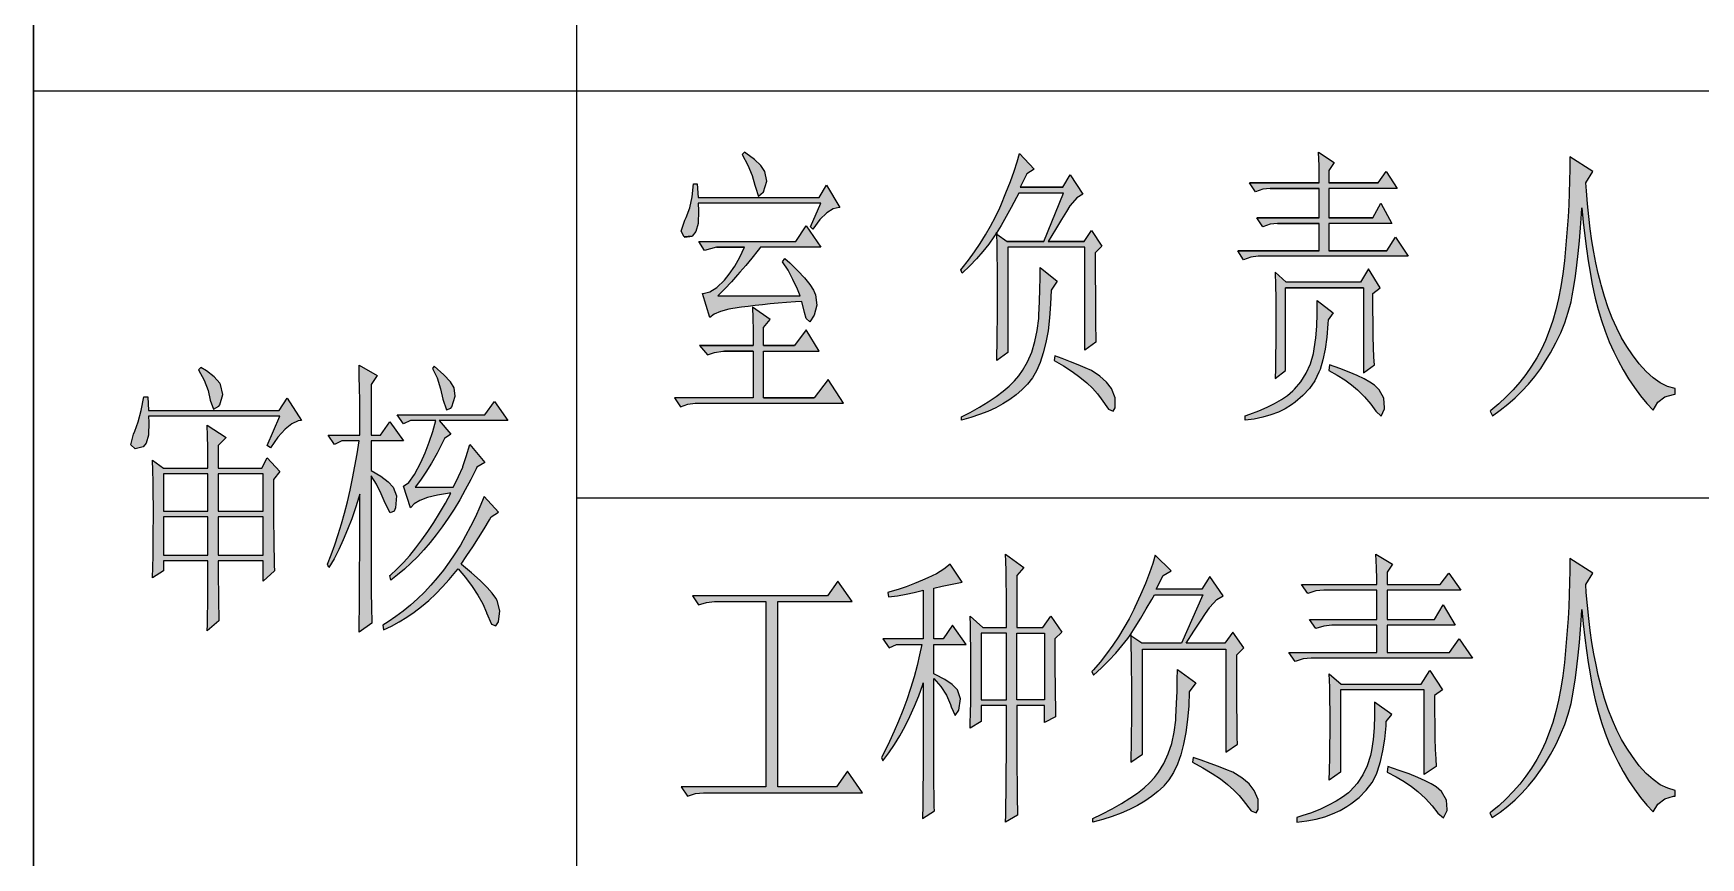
# Model space of a CAD drawing. Header units: inches. Extents: x 8 to 892, y 8 to 602.
# Drawn here: x 665.93 to 690.49, y 30.38 to 42.53 of the extents above; entities that cross this region are included whole.
import ezdxf

# ---------------------------------------------------------------- set-up
doc = ezdxf.new("R2010")
doc.units = ezdxf.units.IN
doc.layers.add('1', color=7, linetype='Continuous')

msp = doc.modelspace()

# ---------------------------------------------------------------- hatches: boundary and pattern name
at = {"layer": '1'}
h = msp.add_hatch(color=7, dxfattribs=at)
h.paths.add_polyline_path([(676.611, 39.332), (676.644, 39.374), (677.532, 39.374), (677.316, 39.692), (677.163, 39.459), (675.736, 39.459), (675.821, 39.325), (675.995, 39.374), (676.406, 39.374), (676.339, 39.23), (676.264, 39.097), (676.182, 38.976), (676.114, 38.892), (676.001, 38.784), (675.896, 38.717), (675.791, 38.689), (675.898, 38.342), (675.96, 38.387), (676.052, 38.426), (676.176, 38.46), (676.331, 38.487), (676.363, 38.492), (676.461, 38.504), (676.565, 38.517), (676.673, 38.528), (676.785, 38.539), (676.904, 38.55), (677.028, 38.56), (677.157, 38.569), (677.251, 38.576), (677.293, 38.414), (677.316, 38.325), (677.37, 38.277), (677.435, 38.376), (677.474, 38.519), (677.452, 38.673), (677.424, 38.742), (677.37, 38.827), (677.293, 38.922), (677.195, 39.027), (677.076, 39.143), (677.001, 39.208), (676.968, 39.158), (677.049, 39.035), (677.122, 38.9), (677.19, 38.755), (677.228, 38.658), (676.017, 38.658), (676.12, 38.763), (676.215, 38.866), (676.304, 38.966), (676.341, 39.008), (676.426, 39.104), (676.517, 39.212)])
h.paths.add_polyline_path([(676.687, 38.191), (676.785, 38.309), (676.525, 38.492), (676.531, 38.328), (676.534, 38.152), (676.536, 37.963), (676.536, 37.925), (675.745, 37.925), (675.864, 37.791), (675.964, 37.826), (676.088, 37.842), (676.114, 37.842), (676.536, 37.842), (676.536, 37.158), (675.378, 37.158), (675.464, 37.024), (675.572, 37.064), (675.682, 37.075), (677.867, 37.075), (677.64, 37.425), (677.435, 37.158), (676.687, 37.158), (676.687, 37.842), (677.509, 37.842), (677.316, 38.158), (677.143, 37.925), (676.687, 37.925)])
h.paths.add_polyline_path([(676.65, 40.578), (676.555, 40.668), (676.426, 40.762), (676.406, 40.775), (676.374, 40.742), (676.457, 40.583), (676.519, 40.432), (676.561, 40.291), (676.568, 40.259), (676.612, 40.125), (676.687, 40.192), (676.736, 40.351), (676.709, 40.492)])
h.paths.add_polyline_path([(675.729, 39.913), (675.725, 40.025), (677.532, 40.025), (677.379, 39.675), (677.412, 39.641), (677.519, 39.782), (677.62, 39.883), (677.716, 39.941), (677.812, 39.96), (677.617, 40.292), (677.509, 40.108), (675.725, 40.108), (675.713, 40.308), (675.659, 40.308), (675.639, 40.119), (675.601, 39.954), (675.548, 39.813), (675.529, 39.775), (675.475, 39.613), (675.517, 39.53), (675.636, 39.54), (675.691, 39.608), (675.723, 39.725)])
h.paths.add_polyline_path([(680.337, 39.963), (680.414, 40.106), (680.449, 40.174), (681.109, 40.174), (680.817, 39.458), (680.276, 39.458), (680.125, 39.567), (680.128, 39.421), (680.131, 39.248), (680.134, 39.07), (680.135, 38.889), (680.135, 38.704), (680.135, 38.674), (680.135, 38.492), (680.134, 38.311), (680.132, 38.133), (680.129, 37.957), (680.126, 37.784), (680.124, 37.708), (680.287, 37.824), (680.287, 39.375), (681.423, 39.375), (681.423, 37.858), (681.585, 37.974), (681.583, 38.069), (681.58, 38.189), (681.578, 38.335), (681.577, 38.507), (681.576, 38.706), (681.575, 38.93), (681.575, 39.181), (681.575, 39.291), (681.672, 39.391), (681.52, 39.624), (681.412, 39.458), (680.882, 39.458), (680.989, 39.636), (681.077, 39.784), (681.149, 39.9), (681.202, 39.984), (681.206, 39.991), (681.301, 40.104), (681.39, 40.158), (681.206, 40.441), (681.099, 40.258), (680.47, 40.258), (680.568, 40.458), (680.676, 40.524), (680.46, 40.758), (680.425, 40.635), (680.38, 40.496), (680.325, 40.343), (680.259, 40.175), (680.182, 39.992), (680.167, 39.958), (680.103, 39.821), (680.033, 39.687), (679.958, 39.556), (679.879, 39.429), (679.795, 39.305), (679.707, 39.184), (679.614, 39.066), (679.594, 39.041), (679.616, 38.991), (679.725, 39.099), (679.825, 39.206), (679.919, 39.314), (680.005, 39.422), (680.083, 39.529), (680.116, 39.579), (680.187, 39.697), (680.262, 39.827)])
h.paths.add_polyline_path([(680.902, 38.334), (680.917, 38.538), (680.925, 38.741), (681.012, 38.875), (680.763, 39.074), (680.762, 38.924), (680.758, 38.757), (680.752, 38.573), (680.743, 38.372), (680.742, 38.324), (680.721, 38.148), (680.687, 37.984), (680.639, 37.83), (680.577, 37.686), (680.503, 37.558), (680.45, 37.482), (680.385, 37.406), (680.307, 37.329), (680.217, 37.252), (680.114, 37.175), (679.999, 37.097), (679.87, 37.019), (679.731, 36.94), (679.605, 36.874), (679.605, 36.825), (679.741, 36.864), (679.871, 36.908), (679.993, 36.956), (680.108, 37.009), (680.215, 37.068), (680.315, 37.131), (680.408, 37.199), (680.493, 37.272), (680.579, 37.358), (680.648, 37.449), (680.709, 37.555), (680.763, 37.678), (680.809, 37.817), (680.848, 37.973), (680.879, 38.145)])
h.paths.add_polyline_path([(681.742, 37.388), (681.644, 37.477), (681.52, 37.558), (681.426, 37.6), (681.323, 37.643), (681.211, 37.688), (681.089, 37.734), (680.979, 37.775), (680.969, 37.708), (681.109, 37.625), (681.236, 37.543), (681.35, 37.461), (681.449, 37.379), (681.536, 37.297), (681.608, 37.214), (681.661, 37.141), (681.77, 36.991), (681.841, 36.959), (681.866, 37.008), (681.866, 37.158), (681.813, 37.291)])
h.paths.add_polyline_path([(685.016, 40.241), (686.022, 40.241), (685.859, 40.491), (685.74, 40.325), (685.016, 40.325), (685.016, 40.508), (685.092, 40.624), (684.864, 40.774), (684.871, 40.577), (684.874, 40.405), (684.875, 40.325), (683.847, 40.325), (683.933, 40.191), (684.041, 40.229), (684.15, 40.241), (684.875, 40.241), (684.875, 39.808), (683.955, 39.808), (684.042, 39.674), (684.15, 39.713), (684.258, 39.725), (684.875, 39.725), (684.875, 39.324), (683.673, 39.324), (683.76, 39.191), (683.868, 39.23), (683.976, 39.241), (686.185, 39.241), (686, 39.524), (685.87, 39.324), (685.016, 39.324), (685.016, 39.725), (685.946, 39.725), (685.783, 40.024), (685.665, 39.808), (685.016, 39.808)])
h.paths.add_polyline_path([(684.377, 38.775), (685.524, 38.775), (685.524, 37.525), (685.686, 37.641), (685.68, 37.755), (685.674, 37.896), (685.67, 38.061), (685.667, 38.253), (685.665, 38.47), (685.665, 38.691), (685.773, 38.775), (685.6, 39.058), (685.481, 38.858), (684.388, 38.858), (684.226, 39.008), (684.23, 38.812), (684.234, 38.627), (684.235, 38.455), (684.236, 38.294), (684.236, 38.275), (684.236, 38.125), (684.234, 37.96), (684.232, 37.78), (684.228, 37.585), (684.226, 37.442), (684.377, 37.558)])
h.paths.add_polyline_path([(684.927, 37.715), (684.96, 37.874), (684.985, 38.049), (685.001, 38.244), (685.005, 38.307), (685.08, 38.408), (684.842, 38.591), (684.843, 38.396), (684.837, 38.212), (684.823, 38.04), (684.801, 37.879), (684.788, 37.808), (684.744, 37.656), (684.682, 37.518), (684.604, 37.393), (684.508, 37.281), (684.485, 37.258), (684.407, 37.192), (684.317, 37.131), (684.217, 37.072), (684.105, 37.016), (683.983, 36.964), (683.85, 36.914), (683.782, 36.891), (683.782, 36.825), (683.917, 36.843), (684.044, 36.87), (684.163, 36.903), (684.272, 36.945), (684.372, 36.994), (684.464, 37.051), (684.518, 37.092), (684.634, 37.188), (684.731, 37.294), (684.81, 37.408), (684.87, 37.532), (684.886, 37.575)])
h.paths.add_polyline_path([(685.759, 37.273), (685.686, 37.341), (685.62, 37.387), (685.536, 37.434), (685.434, 37.483), (685.315, 37.534), (685.178, 37.587), (685.026, 37.641), (685.016, 37.558), (685.139, 37.49), (685.251, 37.42), (685.35, 37.349), (685.437, 37.275), (685.438, 37.275), (685.541, 37.171), (685.632, 37.064), (685.708, 36.958), (685.787, 36.887), (685.836, 36.995), (685.838, 37.008), (685.827, 37.15)])
h.paths.add_polyline_path([(688.825, 40.013), (688.809, 40.208), (688.801, 40.324), (688.906, 40.491), (688.567, 40.707), (688.567, 40.531), (688.563, 40.354), (688.557, 40.177), (688.55, 40), (688.54, 39.823), (688.528, 39.646), (688.514, 39.469), (688.498, 39.292), (688.486, 39.174), (688.463, 38.981), (688.434, 38.797), (688.399, 38.621), (688.36, 38.453), (688.314, 38.294), (688.263, 38.143), (688.206, 38.001), (688.148, 37.875), (688.079, 37.745), (688.002, 37.621), (687.919, 37.501), (687.83, 37.386), (687.733, 37.274), (687.63, 37.168), (687.521, 37.067), (687.404, 36.969), (687.39, 36.958), (687.425, 36.891), (687.541, 36.973), (687.653, 37.06), (687.758, 37.154), (687.86, 37.253), (687.957, 37.359), (688.05, 37.471), (688.137, 37.589), (688.195, 37.674), (688.283, 37.818), (688.361, 37.965), (688.431, 38.112), (688.491, 38.263), (688.541, 38.416), (688.583, 38.571), (688.602, 38.657), (688.626, 38.798), (688.649, 38.95), (688.67, 39.112), (688.689, 39.284), (688.707, 39.468), (688.723, 39.663), (688.737, 39.869), (688.743, 39.958), (688.764, 39.743), (688.787, 39.541), (688.811, 39.35), (688.836, 39.173), (688.863, 39.008), (688.891, 38.855), (688.92, 38.715), (688.94, 38.625), (688.983, 38.457), (689.032, 38.294), (689.086, 38.136), (689.147, 37.983), (689.215, 37.834), (689.278, 37.708), (689.352, 37.569), (689.432, 37.436), (689.516, 37.309), (689.607, 37.187), (689.702, 37.072), (689.791, 36.975), (689.863, 37.091), (689.964, 37.168), (690.091, 37.205), (690.117, 37.208), (690.117, 37.291), (690.006, 37.324), (689.897, 37.376), (689.791, 37.449), (689.688, 37.542), (689.587, 37.656), (689.489, 37.789), (689.488, 37.791), (689.406, 37.913), (689.329, 38.042), (689.258, 38.181), (689.191, 38.328), (689.131, 38.483), (689.077, 38.648), (689.027, 38.82), (689.022, 38.841), (688.985, 38.988), (688.951, 39.143), (688.92, 39.303), (688.892, 39.47), (688.867, 39.644), (688.845, 39.826)])
h = msp.add_hatch(color=7, dxfattribs=at)
h.paths.add_polyline_path([(671.652, 34.081), (671.756, 34.171), (671.859, 34.268), (671.961, 34.371), (672.059, 34.48), (672.156, 34.598), (672.188, 34.637), (672.299, 34.506), (672.398, 34.376), (672.481, 34.247), (672.551, 34.119), (672.605, 33.994), (672.607, 33.987), (672.681, 33.818), (672.747, 33.796), (672.783, 33.854), (672.804, 34.016), (672.763, 34.171), (672.747, 34.203), (672.692, 34.277), (672.615, 34.363), (672.514, 34.463), (672.388, 34.575), (672.238, 34.701), (672.233, 34.704), (672.32, 34.83), (672.406, 34.959), (672.489, 35.091), (672.572, 35.225), (672.652, 35.36), (672.676, 35.403), (672.783, 35.471), (672.572, 35.703), (672.509, 35.55), (672.443, 35.402), (672.372, 35.258), (672.299, 35.12), (672.222, 34.986), (672.143, 34.859), (672.059, 34.735), (671.972, 34.617), (671.882, 34.504), (671.789, 34.397), (671.692, 34.293), (671.592, 34.195), (671.487, 34.102), (671.381, 34.013), (671.271, 33.931), (671.157, 33.854), (671.08, 33.804), (671.091, 33.738), (671.209, 33.792), (671.321, 33.854), (671.434, 33.923), (671.544, 33.999)])
h.paths.add_polyline_path([(671.684, 34.914), (671.59, 34.812), (671.495, 34.717), (671.397, 34.629), (671.297, 34.546), (671.196, 34.471), (671.184, 34.537), (671.191, 34.543), (671.288, 34.633), (671.383, 34.73), (671.476, 34.833), (671.566, 34.944), (671.656, 35.062), (671.745, 35.186), (671.832, 35.318), (671.917, 35.457), (672.001, 35.602), (672.082, 35.753), (672.064, 35.751), (671.885, 35.721), (671.739, 35.685), (671.624, 35.642), (671.541, 35.594), (671.487, 35.537), (671.383, 35.855), (671.463, 35.908), (671.549, 36.024), (671.639, 36.204), (671.702, 36.346), (671.763, 36.502), (671.816, 36.66), (671.861, 36.821), (671.487, 36.821), (671.383, 36.771), (671.289, 36.903), (672.584, 36.903), (672.723, 37.103), (672.921, 36.821), (671.908, 36.821), (672.082, 36.62), (671.99, 36.554), (671.961, 36.497), (671.879, 36.339), (671.797, 36.194), (671.716, 36.062), (671.637, 35.943), (671.558, 35.837), (672.117, 35.837), (672.12, 35.842), (672.195, 35.998), (672.257, 36.136), (672.261, 36.145), (672.309, 36.291), (672.362, 36.47), (672.584, 36.204), (672.467, 36.136), (672.454, 36.109), (672.375, 35.951), (672.294, 35.8), (672.212, 35.655), (672.13, 35.515), (672.043, 35.382), (671.956, 35.255), (671.868, 35.136), (671.777, 35.022)])
h.paths.add_polyline_path([(668.655, 36.454), (668.655, 36.12), (669.296, 36.12), (669.378, 36.27), (669.564, 36.07), (669.472, 35.954), (669.472, 35.308), (669.474, 35.112), (669.475, 34.943), (669.477, 34.801), (669.48, 34.688), (669.483, 34.604), (669.319, 34.455), (669.319, 34.754), (668.655, 34.754), (668.655, 34.5), (668.657, 34.281), (668.66, 34.102), (668.663, 33.965), (668.666, 33.871), (668.492, 33.72), (668.496, 33.813), (668.499, 33.95), (668.5, 34.113), (668.502, 34.301), (668.504, 34.514), (668.504, 34.754), (667.851, 34.754), (667.851, 34.604), (667.687, 34.504), (667.692, 34.658), (667.695, 34.827), (667.698, 35.004), (667.698, 35.191), (667.7, 35.387), (667.7, 35.547), (667.698, 35.739), (667.695, 35.919), (667.692, 36.085), (667.687, 36.236), (667.851, 36.12), (668.504, 36.12), (668.504, 36.235), (668.502, 36.423), (668.497, 36.596), (668.492, 36.753), (668.771, 36.57)])
h.paths.add_polyline_path([(667.618, 37.171), (667.629, 36.971), (669.552, 36.971), (669.67, 37.153), (669.88, 36.821), (669.833, 36.815), (669.739, 36.774), (669.639, 36.695), (669.535, 36.578), (669.425, 36.42), (669.378, 36.454), (669.564, 36.887), (667.629, 36.887), (667.635, 36.797), (667.629, 36.607), (667.595, 36.488), (667.548, 36.433), (667.431, 36.404), (667.368, 36.464), (667.408, 36.62), (667.427, 36.663), (667.477, 36.8), (667.521, 36.969), (667.56, 37.171)])
h.paths.add_polyline_path([(669.319, 35.403), (668.655, 35.403), (668.655, 34.838), (669.319, 34.838)], flags=16)
h.paths.add_polyline_path([(669.319, 36.037), (668.655, 36.037), (668.655, 35.487), (669.319, 35.487)], flags=16)
h.paths.add_polyline_path([(667.851, 35.487), (668.504, 35.487), (668.504, 36.037), (667.851, 36.037)], flags=16)
h.paths.add_polyline_path([(667.851, 34.838), (668.504, 34.838), (668.504, 35.403), (667.851, 35.403)], flags=16)
h.paths.add_polyline_path([(668.679, 37.053), (668.724, 37.206), (668.691, 37.35), (668.679, 37.371), (668.594, 37.467), (668.484, 37.553), (668.399, 37.604), (668.364, 37.57), (668.447, 37.414), (668.505, 37.263), (668.539, 37.121), (668.587, 36.99), (668.666, 37.035)])
h.paths.add_polyline_path([(672.083, 37.002), (672.095, 37.021), (672.145, 37.18), (672.129, 37.304), (672.075, 37.391), (671.979, 37.496), (671.837, 37.62), (671.814, 37.586), (671.88, 37.448), (671.932, 37.29), (671.966, 37.137), (672.017, 36.979)])
h.paths.add_polyline_path([(670.732, 33.779), (670.735, 34.126), (670.738, 34.477), (670.738, 34.654), (670.74, 34.832), (670.74, 35.01), (670.741, 35.191), (670.741, 35.737), (670.733, 35.708), (670.679, 35.537), (670.622, 35.371), (670.561, 35.213), (670.498, 35.064), (670.43, 34.92), (670.361, 34.783), (670.287, 34.654), (670.265, 34.704), (670.319, 34.843), (670.372, 34.989), (670.422, 35.141), (670.471, 35.297), (670.516, 35.458), (670.558, 35.623), (670.598, 35.793), (670.635, 35.967), (670.669, 36.148), (670.701, 36.331), (670.73, 36.52), (670.474, 36.52), (670.369, 36.47), (670.276, 36.604), (670.741, 36.604), (670.741, 36.94), (670.74, 37.121), (670.737, 37.296), (670.733, 37.469), (670.73, 37.636), (670.998, 37.487), (670.906, 37.354), (670.906, 36.604), (671.044, 36.604), (671.184, 36.803), (671.383, 36.52), (670.906, 36.52), (670.906, 36.087), (670.907, 36.087), (671.051, 36), (671.159, 35.916), (671.231, 35.837), (671.28, 35.71), (671.267, 35.537), (671.247, 35.487), (671.188, 35.461), (671.115, 35.603), (671.057, 35.743), (670.985, 35.885), (670.906, 36.004), (670.906, 34.451), (670.909, 34.284), (670.912, 34.079), (670.917, 33.837), (670.73, 33.704), (670.732, 33.779)])
h = msp.add_hatch(color=7, dxfattribs=at)
h.paths.add_polyline_path([(680.827, 32.703), (680.418, 32.703), (680.418, 33.688), (680.827, 33.688)], flags=16)
h.paths.add_polyline_path([(681.083, 33.704), (680.979, 33.604), (680.979, 33.311), (680.98, 33.122), (680.982, 32.942), (680.983, 32.771), (680.987, 32.608), (680.99, 32.454), (680.827, 32.37), (680.827, 32.621), (680.418, 32.621), (680.418, 32.333), (680.42, 32.091), (680.42, 31.872), (680.421, 31.674), (680.423, 31.497), (680.424, 31.342), (680.426, 31.208), (680.428, 31.095), (680.431, 31.004), (680.255, 30.904), (680.257, 31.007), (680.258, 31.168), (680.26, 31.332), (680.262, 31.503), (680.263, 31.677), (680.265, 31.858), (680.267, 32.041), (680.267, 32.621), (679.894, 32.621), (679.894, 32.388), (679.73, 32.288), (679.733, 32.362), (679.738, 32.507), (679.74, 32.679), (679.741, 32.877), (679.743, 33.104), (679.741, 33.259), (679.741, 33.465), (679.738, 33.647), (679.735, 33.804), (679.73, 33.937), (679.917, 33.77), (680.267, 33.77), (680.267, 34.042), (680.265, 34.26), (680.263, 34.45), (680.262, 34.612), (680.258, 34.746), (680.255, 34.854), (680.523, 34.654), (680.418, 34.537), (680.418, 33.77), (680.803, 33.77), (680.919, 33.937)])
h.paths.add_polyline_path([(678.535, 31.922), (678.618, 32.046), (678.697, 32.177), (678.773, 32.315), (678.844, 32.458), (678.912, 32.61), (678.974, 32.766), (679.034, 32.93), (679.042, 32.955), (679.042, 32.128), (679.04, 31.941), (679.039, 31.762), (679.039, 31.592), (679.037, 31.429), (679.036, 31.274), (679.034, 31.126), (679.032, 30.988), (679.031, 30.954), (679.206, 31.071), (679.203, 31.128), (679.202, 31.21), (679.2, 31.316), (679.198, 31.445), (679.198, 31.6), (679.197, 31.777), (679.195, 31.98), (679.195, 33.021), (679.3, 32.901), (679.382, 32.773), (679.442, 32.634), (679.451, 32.603), (679.509, 32.475), (679.567, 32.552), (679.567, 32.553), (679.59, 32.718), (679.545, 32.853), (679.467, 32.929), (679.359, 33.003), (679.218, 33.077), (679.195, 33.087), (679.195, 33.52), (679.672, 33.52), (679.474, 33.804), (679.334, 33.604), (679.195, 33.604), (679.195, 34.353), (679.318, 34.382), (679.44, 34.406), (679.564, 34.429), (679.614, 34.437), (679.438, 34.704), (679.345, 34.632), (679.235, 34.564), (679.108, 34.503), (679.031, 34.471), (678.91, 34.419), (678.791, 34.372), (678.67, 34.33), (678.549, 34.295), (678.519, 34.287), (678.53, 34.221), (678.662, 34.239), (678.788, 34.26), (678.908, 34.285), (679.024, 34.314), (679.042, 34.321), (679.042, 33.604), (678.448, 33.604), (678.541, 33.47), (678.646, 33.52), (679.02, 33.52), (678.987, 33.369), (678.95, 33.209), (678.905, 33.045), (678.852, 32.872), (678.797, 32.703), (678.739, 32.547), (678.676, 32.392), (678.612, 32.241), (678.544, 32.093), (678.473, 31.948), (678.425, 31.854), (678.448, 31.804)])
h.paths.add_polyline_path([(675.569, 31.287), (675.685, 31.326), (675.802, 31.337), (678.145, 31.337), (677.924, 31.655), (677.761, 31.421), (676.898, 31.421), (676.898, 34.153), (677.993, 34.153), (677.784, 34.455), (677.632, 34.237), (675.64, 34.237), (675.731, 34.103), (675.849, 34.142), (675.965, 34.153), (676.724, 34.153), (676.724, 31.421), (675.475, 31.421)])
h.paths.add_polyline_path([(679.894, 32.703), (680.267, 32.703), (680.267, 33.688), (679.894, 33.688)], flags=16)
h.paths.add_polyline_path([(684.755, 33.32), (684.637, 33.309), (684.521, 33.27), (684.428, 33.404), (685.723, 33.404), (685.723, 33.804), (685.058, 33.804), (684.942, 33.792), (684.824, 33.754), (684.732, 33.887), (685.723, 33.887), (685.723, 34.321), (684.942, 34.321), (684.824, 34.31), (684.708, 34.271), (684.615, 34.403), (685.723, 34.403), (685.722, 34.485), (685.718, 34.656), (685.71, 34.854), (685.955, 34.704), (685.875, 34.587), (685.875, 34.403), (686.654, 34.403), (686.783, 34.571), (686.959, 34.321), (685.875, 34.321), (685.875, 33.887), (686.574, 33.887), (686.701, 34.103), (686.877, 33.804), (685.875, 33.804), (685.875, 33.404), (686.794, 33.404), (686.935, 33.604), (687.133, 33.32)])
h.paths.add_polyline_path([(682.47, 34.337), (682.575, 34.537), (682.691, 34.604), (682.459, 34.836), (682.422, 34.714), (682.372, 34.575), (682.313, 34.422), (682.242, 34.255), (682.159, 34.073), (682.143, 34.037), (682.074, 33.9), (681.998, 33.767), (681.918, 33.636), (681.832, 33.509), (681.742, 33.385), (681.647, 33.262), (681.547, 33.145), (681.526, 33.121), (681.549, 33.071), (681.667, 33.179), (681.774, 33.287), (681.876, 33.393), (681.968, 33.501), (682.053, 33.609), (682.089, 33.659), (682.164, 33.776), (682.245, 33.907), (682.325, 34.044), (682.409, 34.185), (682.446, 34.253), (683.158, 34.253), (682.843, 33.538), (682.261, 33.538), (682.098, 33.646), (682.101, 33.501), (682.105, 33.327), (682.106, 33.15), (682.108, 32.968), (682.108, 32.391), (682.105, 32.212), (682.103, 32.036), (682.098, 31.862), (682.097, 31.787), (682.272, 31.904), (682.272, 33.454), (683.497, 33.454), (683.497, 31.936), (683.671, 32.054), (683.667, 32.148), (683.666, 32.268), (683.663, 32.415), (683.661, 32.587), (683.661, 32.785), (683.659, 33.009), (683.659, 33.37), (683.764, 33.47), (683.601, 33.704), (683.484, 33.538), (682.913, 33.538), (683.028, 33.717), (683.125, 33.863), (683.2, 33.979), (683.258, 34.063), (683.263, 34.071), (683.365, 34.184), (683.461, 34.237), (683.263, 34.521), (683.145, 34.337)])
h.paths.add_polyline_path([(688.723, 33.742), (688.736, 33.949), (688.742, 34.037), (688.763, 33.823), (688.787, 33.62), (688.811, 33.43), (688.836, 33.253), (688.863, 33.087), (688.89, 32.934), (688.919, 32.794), (688.94, 32.703), (688.982, 32.536), (689.031, 32.373), (689.085, 32.215), (689.147, 32.062), (689.214, 31.914), (689.279, 31.787), (689.351, 31.648), (689.432, 31.516), (689.516, 31.389), (689.606, 31.266), (689.702, 31.152), (689.791, 31.054), (689.864, 31.17), (689.963, 31.247), (690.091, 31.284), (690.118, 31.287), (690.118, 31.371), (690.007, 31.403), (689.897, 31.455), (689.791, 31.529), (689.688, 31.621), (689.588, 31.735), (689.49, 31.869), (689.488, 31.87), (689.406, 31.991), (689.329, 32.122), (689.258, 32.26), (689.192, 32.407), (689.13, 32.563), (689.076, 32.727), (689.027, 32.9), (689.021, 32.921), (688.985, 33.067), (688.952, 33.222), (688.919, 33.382), (688.892, 33.549), (688.866, 33.725), (688.845, 33.905), (688.824, 34.094), (688.808, 34.287), (688.8, 34.403), (688.905, 34.571), (688.567, 34.786), (688.565, 34.611), (688.562, 34.434), (688.557, 34.256), (688.549, 34.079), (688.539, 33.902), (688.528, 33.726), (688.513, 33.549), (688.497, 33.372), (688.486, 33.254), (688.462, 33.061), (688.433, 32.876), (688.399, 32.7), (688.359, 32.533), (688.314, 32.373), (688.262, 32.223), (688.206, 32.081), (688.148, 31.954), (688.078, 31.825), (688.001, 31.7), (687.919, 31.58), (687.829, 31.464), (687.732, 31.353), (687.629, 31.247), (687.519, 31.145), (687.403, 31.049), (687.389, 31.037), (687.424, 30.97), (687.54, 31.052), (687.652, 31.139), (687.758, 31.232), (687.859, 31.332), (687.956, 31.439), (688.048, 31.55), (688.136, 31.669), (688.194, 31.754), (688.281, 31.898), (688.36, 32.043), (688.43, 32.193), (688.491, 32.342), (688.541, 32.495), (688.583, 32.65), (688.602, 32.737), (688.626, 32.877), (688.649, 33.029), (688.67, 33.191), (688.689, 33.364), (688.707, 33.548)])
h.paths.add_polyline_path([(685.303, 31.337), (685.217, 31.273), (685.122, 31.21), (685.013, 31.152), (684.893, 31.095), (684.761, 31.042), (684.62, 30.994), (684.545, 30.97), (684.545, 30.904), (684.692, 30.923), (684.827, 30.949), (684.955, 30.983), (685.072, 31.025), (685.182, 31.075), (685.28, 31.131), (685.338, 31.171), (685.462, 31.268), (685.567, 31.373), (685.652, 31.487), (685.717, 31.611), (685.734, 31.655), (685.778, 31.795), (685.813, 31.953), (685.841, 32.128), (685.858, 32.323), (685.862, 32.388), (685.944, 32.487), (685.688, 32.671), (685.689, 32.475), (685.681, 32.291), (685.667, 32.119), (685.643, 31.959), (685.63, 31.887), (685.581, 31.735), (685.515, 31.598), (685.432, 31.472), (685.328, 31.36)])
h.paths.add_polyline_path([(682.585, 31.766), (682.651, 31.909), (682.702, 32.064), (682.739, 32.228), (682.762, 32.404), (682.764, 32.452), (682.773, 32.652), (682.78, 32.835), (682.783, 33.003), (682.785, 33.154), (683.054, 32.955), (682.96, 32.821), (682.952, 32.618), (682.934, 32.413), (682.91, 32.225), (682.876, 32.052), (682.835, 31.896), (682.785, 31.758), (682.727, 31.634), (682.661, 31.527), (682.586, 31.437), (682.578, 31.429), (682.495, 31.352), (682.403, 31.279), (682.303, 31.21), (682.195, 31.147), (682.079, 31.089), (681.955, 31.036), (681.824, 30.988), (681.684, 30.942), (681.538, 30.904), (681.538, 30.954), (681.673, 31.02), (681.824, 31.099), (681.961, 31.176), (682.085, 31.255), (682.197, 31.332), (682.293, 31.408), (682.377, 31.485), (682.448, 31.561), (682.506, 31.637)])
h.paths.add_polyline_path([(683.018, 31.854), (683.007, 31.787), (683.158, 31.704), (683.295, 31.622), (683.418, 31.54), (683.524, 31.458), (683.617, 31.376), (683.695, 31.294), (683.753, 31.221), (683.87, 31.07), (683.946, 31.039), (683.974, 31.087), (683.974, 31.237), (683.916, 31.371), (683.84, 31.468), (683.733, 31.556), (683.601, 31.637), (683.5, 31.679), (683.389, 31.722), (683.268, 31.767), (683.136, 31.814)])
h.paths.add_polyline_path([(682.098, 33.646), (682.085, 33.654), (682.089, 33.659), (682.097, 33.67)], flags=16)
h.paths.add_polyline_path([(685.034, 32.534), (685.032, 32.707), (685.029, 32.892), (685.022, 33.087), (685.198, 32.937), (686.376, 32.937), (686.503, 33.137), (686.69, 32.853), (686.574, 32.771), (686.574, 32.549), (686.575, 32.333), (686.579, 32.141), (686.583, 31.975), (686.59, 31.835), (686.596, 31.721), (686.422, 31.605), (686.422, 32.853), (685.187, 32.853), (685.187, 31.637), (685.022, 31.521), (685.026, 31.664), (685.03, 31.859), (685.032, 32.04), (685.034, 32.204), (685.035, 32.354), (685.035, 32.373)])
h.paths.add_polyline_path([(686.675, 31.352), (686.596, 31.421), (686.525, 31.466), (686.435, 31.513), (686.326, 31.563), (686.197, 31.614), (686.05, 31.666), (685.886, 31.721), (685.875, 31.637), (686.007, 31.569), (686.127, 31.5), (686.234, 31.427), (686.329, 31.355), (686.329, 31.353), (686.44, 31.25), (686.538, 31.144), (686.62, 31.037), (686.706, 30.965), (686.757, 31.075), (686.761, 31.087), (686.748, 31.229)])

# ---------------------------------------------------------------- linework, layer by layer
at = {"layer": '1', "color": 7}
for p, q in [((665.932, 41.681), (727.932, 41.681)), ((676.612, 40.125), (676.687, 40.192)), ((676.682, 40.183), (676.612, 40.125)), ((676.687, 40.192), (676.682, 40.183)), ((680.47, 40.258), (680.47, 40.258)), ((675.636, 39.54), (675.517, 39.53)), ((675.517, 39.53), (675.529, 39.525)), ((675.529, 39.525), (675.636, 39.54)), ((673.932, 35.681), (727.932, 35.681))]:
    msp.add_line(p, q, dxfattribs=at)
for points in [[(665.932, 91.681), (665.932, 17.681)], [(673.932, 59.681), (673.932, 17.681)], [(670.732, 33.779), (670.735, 34.126), (670.738, 34.477), (670.738, 34.654), (670.74, 34.832), (670.74, 35.01), (670.741, 35.191), (670.741, 35.737), (670.733, 35.708), (670.679, 35.537), (670.622, 35.371), (670.561, 35.213), (670.498, 35.064), (670.43, 34.92), (670.361, 34.783), (670.287, 34.654), (670.265, 34.704), (670.319, 34.843), (670.372, 34.989), (670.422, 35.141), (670.471, 35.297), (670.516, 35.458), (670.558, 35.623), (670.598, 35.793), (670.635, 35.967), (670.669, 36.148), (670.701, 36.331), (670.73, 36.52), (670.474, 36.52), (670.369, 36.47), (670.276, 36.604), (670.741, 36.604), (670.741, 36.94), (670.74, 37.121), (670.737, 37.296), (670.733, 37.469), (670.73, 37.636), (670.998, 37.487), (670.906, 37.354), (670.906, 36.604), (671.044, 36.604), (671.184, 36.803), (671.383, 36.52), (670.906, 36.52), (670.906, 36.087), (670.907, 36.087), (671.051, 36), (671.159, 35.916), (671.231, 35.837), (671.28, 35.71), (671.267, 35.537), (671.247, 35.487), (671.188, 35.461), (671.115, 35.603), (671.057, 35.743), (670.985, 35.885), (670.906, 36.004), (670.906, 34.451), (670.909, 34.284), (670.912, 34.079), (670.917, 33.837), (670.73, 33.704), (670.732, 33.779)]]:
    msp.add_lwpolyline(points, dxfattribs=at)
for points in [[(665.932, 75.681), (845.932, 75.681), (845.932, 17.681), (665.932, 17.681)], [(676.65, 40.578), (676.555, 40.668), (676.426, 40.762), (676.406, 40.775), (676.374, 40.742), (676.457, 40.583), (676.519, 40.432), (676.561, 40.291), (676.568, 40.259), (676.612, 40.125), (676.687, 40.192), (676.736, 40.351), (676.709, 40.492)], [(685.946, 39.725), (685.016, 39.725), (685.016, 39.324), (685.87, 39.324), (685.016, 39.324), (685.87, 39.324), (686, 39.524), (686.185, 39.241), (683.976, 39.241), (683.868, 39.23), (683.76, 39.191), (683.673, 39.324), (683.673, 39.324), (684.875, 39.324), (683.673, 39.324), (684.875, 39.324), (684.875, 39.725), (684.258, 39.725), (684.875, 39.725), (684.258, 39.725), (684.15, 39.713), (684.042, 39.674), (683.955, 39.808), (683.955, 39.808), (684.875, 39.808), (683.955, 39.808), (684.875, 39.808), (684.875, 40.241), (684.15, 40.241), (684.875, 40.241), (684.15, 40.241), (684.041, 40.229), (683.933, 40.191), (683.847, 40.325), (683.847, 40.325), (684.875, 40.325), (683.847, 40.325), (684.875, 40.325), (684.874, 40.405), (684.871, 40.577), (684.864, 40.774), (685.092, 40.624), (685.016, 40.508), (685.016, 40.325), (685.74, 40.325), (685.016, 40.325), (685.74, 40.325), (685.859, 40.491), (686.022, 40.241), (685.016, 40.241), (685.016, 39.808), (685.665, 39.808), (685.016, 39.808), (685.665, 39.808), (685.783, 40.024)], [(680.135, 38.704), (680.135, 38.889), (680.134, 39.07), (680.131, 39.248), (680.128, 39.421), (680.125, 39.567), (680.276, 39.458), (680.276, 39.458), (680.817, 39.458), (680.276, 39.458), (680.817, 39.458), (681.109, 40.174), (680.449, 40.174), (680.414, 40.106), (680.337, 39.963), (680.262, 39.827), (680.187, 39.697), (680.116, 39.579), (680.113, 39.575), (680.124, 39.591), (680.125, 39.567), (680.113, 39.575), (680.124, 39.591), (680.116, 39.579), (680.083, 39.529), (680.005, 39.422), (679.919, 39.314), (679.825, 39.206), (679.725, 39.099), (679.616, 38.991), (679.594, 39.041), (679.614, 39.066), (679.707, 39.184), (679.795, 39.305), (679.879, 39.429), (679.958, 39.556), (680.033, 39.687), (680.103, 39.821), (680.167, 39.958), (680.182, 39.992), (680.259, 40.175), (680.325, 40.343), (680.38, 40.496), (680.425, 40.635), (680.46, 40.758), (680.676, 40.524), (680.568, 40.458), (680.47, 40.258), (681.099, 40.258), (680.47, 40.258), (681.099, 40.258), (681.206, 40.441), (681.39, 40.158), (681.301, 40.104), (681.206, 39.991), (681.202, 39.984), (681.149, 39.9), (681.077, 39.784), (680.989, 39.636), (680.882, 39.458), (681.412, 39.458), (680.882, 39.458), (681.412, 39.458), (681.52, 39.624), (681.672, 39.391), (681.575, 39.291), (681.575, 39.181), (681.575, 38.93), (681.576, 38.706), (681.577, 38.507), (681.578, 38.335), (681.58, 38.189), (681.583, 38.069), (681.585, 37.974), (681.423, 37.858), (681.423, 39.375), (680.287, 39.375), (680.287, 37.824), (680.124, 37.708), (680.126, 37.784), (680.129, 37.957), (680.132, 38.133), (680.134, 38.311), (680.135, 38.492), (680.135, 38.674)], [(687.541, 36.973), (687.653, 37.06), (687.758, 37.154), (687.86, 37.253), (687.957, 37.359), (688.05, 37.471), (688.137, 37.589), (688.195, 37.674), (688.283, 37.818), (688.361, 37.965), (688.431, 38.112), (688.491, 38.263), (688.541, 38.416), (688.583, 38.571), (688.602, 38.657), (688.626, 38.798), (688.649, 38.95), (688.67, 39.112), (688.689, 39.284), (688.707, 39.468), (688.723, 39.663), (688.737, 39.869), (688.743, 39.958), (688.764, 39.743), (688.787, 39.541), (688.811, 39.35), (688.836, 39.173), (688.863, 39.008), (688.891, 38.855), (688.92, 38.715), (688.94, 38.625), (688.983, 38.457), (689.032, 38.294), (689.086, 38.136), (689.147, 37.983), (689.215, 37.834), (689.278, 37.708), (689.352, 37.569), (689.432, 37.436), (689.516, 37.309), (689.607, 37.187), (689.702, 37.072), (689.791, 36.975), (689.863, 37.091), (689.964, 37.168), (690.091, 37.205), (690.117, 37.208), (690.117, 37.291), (690.006, 37.324), (689.897, 37.376), (689.791, 37.449), (689.688, 37.542), (689.587, 37.656), (689.489, 37.789), (689.488, 37.791), (689.406, 37.913), (689.329, 38.042), (689.258, 38.181), (689.191, 38.328), (689.131, 38.483), (689.077, 38.648), (689.027, 38.82), (689.022, 38.841), (688.985, 38.988), (688.951, 39.143), (688.92, 39.303), (688.892, 39.47), (688.867, 39.644), (688.845, 39.826), (688.825, 40.013), (688.809, 40.208), (688.801, 40.324), (688.906, 40.491), (688.567, 40.707), (688.567, 40.531), (688.563, 40.354), (688.557, 40.177), (688.55, 40), (688.54, 39.823), (688.528, 39.646), (688.514, 39.469), (688.498, 39.292), (688.486, 39.174), (688.463, 38.981), (688.434, 38.797), (688.399, 38.621), (688.36, 38.453), (688.314, 38.294), (688.263, 38.143), (688.206, 38.001), (688.148, 37.875), (688.079, 37.745), (688.002, 37.621), (687.919, 37.501), (687.83, 37.386), (687.733, 37.274), (687.63, 37.168), (687.521, 37.067), (687.404, 36.969), (687.39, 36.958), (687.425, 36.891)], [(677.617, 40.292), (677.813, 39.959), (677.803, 39.959), (677.716, 39.941), (677.62, 39.883), (677.519, 39.782), (677.412, 39.641), (677.379, 39.675), (677.532, 40.025), (675.725, 40.025), (675.729, 39.913), (675.723, 39.725), (675.691, 39.608), (675.636, 39.54), (675.517, 39.53), (675.475, 39.613), (675.529, 39.775), (675.548, 39.813), (675.601, 39.954), (675.639, 40.119), (675.659, 40.308), (675.713, 40.308), (675.725, 40.108), (677.509, 40.108)], [(676.673, 38.528), (676.565, 38.517), (676.461, 38.504), (676.363, 38.492), (676.331, 38.487), (676.176, 38.46), (676.052, 38.426), (675.96, 38.387), (675.898, 38.342), (675.79, 38.692), (675.801, 38.692), (675.896, 38.717), (676.001, 38.784), (676.114, 38.892), (676.182, 38.976), (676.264, 39.097), (676.339, 39.23), (676.406, 39.374), (675.995, 39.374), (676.406, 39.374), (675.995, 39.374), (675.821, 39.325), (675.736, 39.459), (677.163, 39.459), (677.316, 39.692), (677.532, 39.374), (676.644, 39.374), (676.611, 39.332), (676.517, 39.212), (676.426, 39.104), (676.341, 39.008), (676.304, 38.966), (676.215, 38.866), (676.12, 38.763), (676.017, 38.658), (677.228, 38.658), (677.19, 38.755), (677.122, 38.9), (677.049, 39.035), (676.968, 39.158), (677.001, 39.208), (677.076, 39.143), (677.195, 39.027), (677.293, 38.922), (677.37, 38.827), (677.424, 38.742), (677.452, 38.673), (677.474, 38.519), (677.435, 38.376), (677.37, 38.277), (677.316, 38.325), (677.293, 38.414), (677.251, 38.576), (677.157, 38.569), (677.028, 38.56), (676.904, 38.55), (676.785, 38.539)], [(680.763, 37.678), (680.709, 37.555), (680.648, 37.449), (680.579, 37.358), (680.571, 37.35), (680.493, 37.272), (680.408, 37.199), (680.315, 37.131), (680.215, 37.068), (680.108, 37.009), (679.993, 36.956), (679.871, 36.908), (679.741, 36.864), (679.605, 36.825), (679.605, 36.874), (679.731, 36.94), (679.87, 37.019), (679.999, 37.097), (680.114, 37.175), (680.217, 37.252), (680.307, 37.329), (680.385, 37.406), (680.45, 37.482), (680.503, 37.558), (680.577, 37.686), (680.639, 37.83), (680.687, 37.984), (680.721, 38.148), (680.742, 38.324), (680.743, 38.372), (680.752, 38.573), (680.758, 38.757), (680.762, 38.924), (680.763, 39.074), (681.012, 38.875), (680.925, 38.741), (680.917, 38.538), (680.902, 38.334), (680.879, 38.145), (680.848, 37.973), (680.809, 37.817)], [(685.665, 38.47), (685.665, 38.691), (685.773, 38.775), (685.6, 39.058), (685.481, 38.858), (684.388, 38.858), (684.226, 39.008), (684.23, 38.812), (684.234, 38.627), (684.235, 38.455), (684.236, 38.294), (684.236, 38.275), (684.236, 38.125), (684.234, 37.96), (684.232, 37.78), (684.228, 37.585), (684.226, 37.442), (684.377, 37.558), (684.377, 38.775), (685.524, 38.775), (684.377, 38.775), (685.524, 38.775), (685.524, 37.525), (685.686, 37.641), (685.68, 37.755), (685.674, 37.896), (685.67, 38.061), (685.667, 38.253)], [(684.927, 37.715), (684.886, 37.575), (684.87, 37.532), (684.81, 37.408), (684.731, 37.294), (684.634, 37.188), (684.518, 37.092), (684.464, 37.051), (684.372, 36.994), (684.272, 36.945), (684.163, 36.903), (684.044, 36.87), (683.917, 36.843), (683.782, 36.825), (683.782, 36.891), (683.85, 36.914), (683.983, 36.964), (684.105, 37.016), (684.217, 37.072), (684.317, 37.131), (684.407, 37.192), (684.485, 37.258), (684.508, 37.281), (684.604, 37.393), (684.682, 37.518), (684.744, 37.656), (684.788, 37.808), (684.801, 37.879), (684.823, 38.04), (684.837, 38.212), (684.843, 38.396), (684.842, 38.591), (685.08, 38.408), (685.005, 38.307), (685.001, 38.244), (684.985, 38.049), (684.96, 37.874)], [(676.536, 37.158), (675.378, 37.158), (675.464, 37.024), (675.572, 37.064), (675.682, 37.075), (677.867, 37.075), (677.64, 37.425), (677.435, 37.158), (676.687, 37.158), (677.435, 37.158), (676.687, 37.158), (676.687, 37.842), (677.509, 37.842), (677.316, 38.158), (677.143, 37.925), (676.687, 37.925), (677.143, 37.925), (676.687, 37.925), (676.687, 38.191), (676.785, 38.309), (676.525, 38.492), (676.531, 38.328), (676.534, 38.152), (676.536, 37.963), (676.536, 37.925), (675.745, 37.925), (676.536, 37.925), (675.745, 37.925), (675.745, 37.925), (675.864, 37.791), (675.964, 37.826), (676.088, 37.842), (676.114, 37.842), (676.536, 37.842), (676.114, 37.842), (676.536, 37.842)], [(668.679, 37.053), (668.724, 37.206), (668.691, 37.35), (668.679, 37.371), (668.594, 37.467), (668.484, 37.553), (668.399, 37.604), (668.364, 37.57), (668.447, 37.414), (668.505, 37.263), (668.539, 37.121), (668.587, 36.99), (668.666, 37.035)], [(672.083, 37.002), (672.095, 37.021), (672.145, 37.18), (672.129, 37.304), (672.075, 37.391), (671.979, 37.496), (671.837, 37.62), (671.814, 37.586), (671.88, 37.448), (671.932, 37.29), (671.966, 37.137), (672.017, 36.979)], [(681.449, 37.379), (681.536, 37.297), (681.608, 37.214), (681.661, 37.141), (681.77, 36.991), (681.841, 36.959), (681.866, 37.008), (681.866, 37.158), (681.813, 37.291), (681.742, 37.388), (681.644, 37.477), (681.52, 37.558), (681.426, 37.6), (681.323, 37.643), (681.211, 37.688), (681.089, 37.734), (680.979, 37.775), (680.969, 37.708), (681.109, 37.625), (681.236, 37.543), (681.35, 37.461)], [(685.438, 37.275), (685.541, 37.171), (685.632, 37.064), (685.708, 36.958), (685.787, 36.887), (685.836, 36.995), (685.838, 37.008), (685.827, 37.15), (685.759, 37.273), (685.686, 37.341), (685.62, 37.387), (685.536, 37.434), (685.434, 37.483), (685.315, 37.534), (685.178, 37.587), (685.026, 37.641), (685.016, 37.558), (685.139, 37.49), (685.251, 37.42), (685.35, 37.349), (685.437, 37.275)], [(667.618, 37.171), (667.629, 36.971), (669.552, 36.971), (669.67, 37.153), (669.88, 36.821), (669.833, 36.815), (669.739, 36.774), (669.639, 36.695), (669.535, 36.578), (669.425, 36.42), (669.378, 36.454), (669.564, 36.887), (667.629, 36.887), (667.635, 36.797), (667.629, 36.607), (667.595, 36.488), (667.548, 36.433), (667.431, 36.404), (667.368, 36.464), (667.408, 36.62), (667.427, 36.663), (667.477, 36.8), (667.521, 36.969), (667.56, 37.171)], [(671.684, 34.914), (671.59, 34.812), (671.495, 34.717), (671.397, 34.629), (671.297, 34.546), (671.196, 34.471), (671.184, 34.537), (671.191, 34.543), (671.288, 34.633), (671.383, 34.73), (671.476, 34.833), (671.566, 34.944), (671.656, 35.062), (671.745, 35.186), (671.832, 35.318), (671.917, 35.457), (672.001, 35.602), (672.082, 35.753), (672.064, 35.751), (671.885, 35.721), (671.739, 35.685), (671.624, 35.642), (671.541, 35.594), (671.487, 35.537), (671.383, 35.855), (671.463, 35.908), (671.549, 36.024), (671.639, 36.204), (671.702, 36.346), (671.763, 36.502), (671.816, 36.66), (671.861, 36.821), (671.487, 36.821), (671.383, 36.771), (671.289, 36.903), (672.584, 36.903), (672.723, 37.103), (672.921, 36.821), (671.908, 36.821), (672.082, 36.62), (671.99, 36.554), (671.961, 36.497), (671.879, 36.339), (671.797, 36.194), (671.716, 36.062), (671.637, 35.943), (671.558, 35.837), (672.117, 35.837), (672.12, 35.842), (672.195, 35.998), (672.257, 36.136), (672.261, 36.145), (672.309, 36.291), (672.362, 36.47), (672.584, 36.204), (672.467, 36.136), (672.454, 36.109), (672.375, 35.951), (672.294, 35.8), (672.212, 35.655), (672.13, 35.515), (672.043, 35.382), (671.956, 35.255), (671.868, 35.136), (671.777, 35.022)], [(668.655, 36.454), (668.655, 36.12), (669.296, 36.12), (669.378, 36.27), (669.564, 36.07), (669.472, 35.954), (669.472, 35.308), (669.474, 35.112), (669.475, 34.943), (669.477, 34.801), (669.48, 34.688), (669.483, 34.604), (669.319, 34.455), (669.319, 34.754), (668.655, 34.754), (668.655, 34.5), (668.657, 34.281), (668.66, 34.102), (668.663, 33.965), (668.666, 33.871), (668.492, 33.72), (668.496, 33.813), (668.499, 33.95), (668.5, 34.113), (668.502, 34.301), (668.504, 34.514), (668.504, 34.754), (667.851, 34.754), (667.851, 34.604), (667.687, 34.504), (667.692, 34.658), (667.695, 34.827), (667.698, 35.004), (667.698, 35.191), (667.7, 35.387), (667.7, 35.547), (667.698, 35.739), (667.695, 35.919), (667.692, 36.085), (667.687, 36.236), (667.851, 36.12), (668.504, 36.12), (668.504, 36.235), (668.502, 36.423), (668.497, 36.596), (668.492, 36.753), (668.771, 36.57)], [(667.851, 35.487), (668.504, 35.487), (668.504, 36.037), (667.851, 36.037)], [(669.319, 36.037), (668.655, 36.037), (668.655, 35.487), (669.319, 35.487)], [(671.652, 34.081), (671.756, 34.171), (671.859, 34.268), (671.961, 34.371), (672.059, 34.48), (672.156, 34.598), (672.188, 34.637), (672.299, 34.506), (672.398, 34.376), (672.481, 34.247), (672.551, 34.119), (672.605, 33.994), (672.607, 33.987), (672.681, 33.818), (672.747, 33.796), (672.783, 33.854), (672.804, 34.016), (672.763, 34.171), (672.747, 34.203), (672.692, 34.277), (672.615, 34.363), (672.514, 34.463), (672.388, 34.575), (672.238, 34.701), (672.233, 34.704), (672.32, 34.83), (672.406, 34.959), (672.489, 35.091), (672.572, 35.225), (672.652, 35.36), (672.676, 35.403), (672.783, 35.471), (672.572, 35.703), (672.509, 35.55), (672.443, 35.402), (672.372, 35.258), (672.299, 35.12), (672.222, 34.986), (672.143, 34.859), (672.059, 34.735), (671.972, 34.617), (671.882, 34.504), (671.789, 34.397), (671.692, 34.293), (671.592, 34.195), (671.487, 34.102), (671.381, 34.013), (671.271, 33.931), (671.157, 33.854), (671.08, 33.804), (671.091, 33.738), (671.209, 33.792), (671.321, 33.854), (671.434, 33.923), (671.544, 33.999)], [(667.851, 34.838), (668.504, 34.838), (668.504, 35.403), (667.851, 35.403)], [(669.319, 35.403), (668.655, 35.403), (668.655, 34.838), (669.319, 34.838)], [(678.535, 31.922), (678.618, 32.046), (678.697, 32.177), (678.773, 32.315), (678.844, 32.458), (678.912, 32.61), (678.974, 32.766), (679.034, 32.93), (679.042, 32.955), (679.042, 32.128), (679.04, 31.941), (679.039, 31.762), (679.039, 31.592), (679.037, 31.429), (679.036, 31.274), (679.034, 31.126), (679.032, 30.988), (679.031, 30.954), (679.206, 31.071), (679.203, 31.128), (679.202, 31.21), (679.2, 31.316), (679.198, 31.445), (679.198, 31.6), (679.197, 31.777), (679.195, 31.98), (679.195, 33.021), (679.3, 32.901), (679.382, 32.773), (679.442, 32.634), (679.451, 32.603), (679.509, 32.475), (679.567, 32.552), (679.567, 32.553), (679.59, 32.718), (679.545, 32.853), (679.467, 32.929), (679.359, 33.003), (679.218, 33.077), (679.195, 33.087), (679.195, 33.52), (679.672, 33.52), (679.474, 33.804), (679.334, 33.604), (679.195, 33.604), (679.195, 34.353), (679.318, 34.382), (679.44, 34.406), (679.564, 34.429), (679.614, 34.437), (679.438, 34.704), (679.345, 34.632), (679.235, 34.564), (679.108, 34.503), (679.031, 34.471), (678.91, 34.419), (678.791, 34.372), (678.67, 34.33), (678.549, 34.295), (678.519, 34.287), (678.53, 34.221), (678.662, 34.239), (678.788, 34.26), (678.908, 34.285), (679.024, 34.314), (679.042, 34.321), (679.042, 33.604), (678.448, 33.604), (678.541, 33.47), (678.646, 33.52), (679.02, 33.52), (678.987, 33.369), (678.95, 33.209), (678.905, 33.045), (678.852, 32.872), (678.797, 32.703), (678.739, 32.547), (678.676, 32.392), (678.612, 32.241), (678.544, 32.093), (678.473, 31.948), (678.425, 31.854), (678.448, 31.804)], [(681.083, 33.704), (680.979, 33.604), (680.979, 33.311), (680.98, 33.122), (680.982, 32.942), (680.983, 32.771), (680.987, 32.608), (680.99, 32.454), (680.827, 32.37), (680.827, 32.621), (680.418, 32.621), (680.418, 32.333), (680.42, 32.091), (680.42, 31.872), (680.421, 31.674), (680.423, 31.497), (680.424, 31.342), (680.426, 31.208), (680.428, 31.095), (680.431, 31.004), (680.255, 30.904), (680.257, 31.007), (680.258, 31.168), (680.26, 31.332), (680.262, 31.503), (680.263, 31.677), (680.265, 31.858), (680.267, 32.041), (680.267, 32.621), (679.894, 32.621), (679.894, 32.388), (679.73, 32.288), (679.733, 32.362), (679.738, 32.507), (679.74, 32.679), (679.741, 32.877), (679.743, 33.104), (679.741, 33.259), (679.741, 33.465), (679.738, 33.647), (679.735, 33.804), (679.73, 33.937), (679.917, 33.77), (680.267, 33.77), (680.267, 34.042), (680.265, 34.26), (680.263, 34.45), (680.262, 34.612), (680.258, 34.746), (680.255, 34.854), (680.523, 34.654), (680.418, 34.537), (680.418, 33.77), (680.803, 33.77), (680.919, 33.937)], [(682.47, 34.337), (682.575, 34.537), (682.691, 34.604), (682.459, 34.836), (682.422, 34.714), (682.372, 34.575), (682.313, 34.422), (682.242, 34.255), (682.159, 34.073), (682.143, 34.037), (682.074, 33.9), (681.998, 33.767), (681.918, 33.636), (681.832, 33.509), (681.742, 33.385), (681.647, 33.262), (681.547, 33.145), (681.526, 33.121), (681.549, 33.071), (681.667, 33.179), (681.774, 33.287), (681.876, 33.393), (681.968, 33.501), (682.053, 33.609), (682.089, 33.659), (682.164, 33.776), (682.245, 33.907), (682.325, 34.044), (682.409, 34.185), (682.446, 34.253), (683.158, 34.253), (682.843, 33.538), (682.261, 33.538), (682.098, 33.646), (682.101, 33.501), (682.105, 33.327), (682.106, 33.15), (682.108, 32.968), (682.108, 32.391), (682.105, 32.212), (682.103, 32.036), (682.098, 31.862), (682.097, 31.787), (682.272, 31.904), (682.272, 33.454), (683.497, 33.454), (683.497, 31.936), (683.671, 32.054), (683.667, 32.148), (683.666, 32.268), (683.663, 32.415), (683.661, 32.587), (683.661, 32.785), (683.659, 33.009), (683.659, 33.37), (683.764, 33.47), (683.601, 33.704), (683.484, 33.538), (682.913, 33.538), (683.028, 33.717), (683.125, 33.863), (683.2, 33.979), (683.258, 34.063), (683.263, 34.071), (683.365, 34.184), (683.461, 34.237), (683.263, 34.521), (683.145, 34.337)], [(684.755, 33.32), (684.637, 33.309), (684.521, 33.27), (684.428, 33.404), (685.723, 33.404), (685.723, 33.804), (685.058, 33.804), (684.942, 33.792), (684.824, 33.754), (684.732, 33.887), (685.723, 33.887), (685.723, 34.321), (684.942, 34.321), (684.824, 34.31), (684.708, 34.271), (684.615, 34.403), (685.723, 34.403), (685.722, 34.485), (685.718, 34.656), (685.71, 34.854), (685.955, 34.704), (685.875, 34.587), (685.875, 34.403), (686.654, 34.403), (686.783, 34.571), (686.959, 34.321), (685.875, 34.321), (685.875, 33.887), (686.574, 33.887), (686.701, 34.103), (686.877, 33.804), (685.875, 33.804), (685.875, 33.404), (686.794, 33.404), (686.935, 33.604), (687.133, 33.32)], [(688.723, 33.742), (688.736, 33.949), (688.742, 34.037), (688.763, 33.823), (688.787, 33.62), (688.811, 33.43), (688.836, 33.253), (688.863, 33.087), (688.89, 32.934), (688.919, 32.794), (688.94, 32.703), (688.982, 32.536), (689.031, 32.373), (689.085, 32.215), (689.147, 32.062), (689.214, 31.914), (689.279, 31.787), (689.351, 31.648), (689.432, 31.516), (689.516, 31.389), (689.606, 31.266), (689.702, 31.152), (689.791, 31.054), (689.864, 31.17), (689.963, 31.247), (690.091, 31.284), (690.118, 31.287), (690.118, 31.371), (690.007, 31.403), (689.897, 31.455), (689.791, 31.529), (689.688, 31.621), (689.588, 31.735), (689.49, 31.869), (689.488, 31.87), (689.406, 31.991), (689.329, 32.122), (689.258, 32.26), (689.192, 32.407), (689.13, 32.563), (689.076, 32.727), (689.027, 32.9), (689.021, 32.921), (688.985, 33.067), (688.952, 33.222), (688.919, 33.382), (688.892, 33.549), (688.866, 33.725), (688.845, 33.905), (688.824, 34.094), (688.808, 34.287), (688.8, 34.403), (688.905, 34.571), (688.567, 34.786), (688.565, 34.611), (688.562, 34.434), (688.557, 34.256), (688.549, 34.079), (688.539, 33.902), (688.528, 33.726), (688.513, 33.549), (688.497, 33.372), (688.486, 33.254), (688.462, 33.061), (688.433, 32.876), (688.399, 32.7), (688.359, 32.533), (688.314, 32.373), (688.262, 32.223), (688.206, 32.081), (688.148, 31.954), (688.078, 31.825), (688.001, 31.7), (687.919, 31.58), (687.829, 31.464), (687.732, 31.353), (687.629, 31.247), (687.519, 31.145), (687.403, 31.049), (687.389, 31.037), (687.424, 30.97), (687.54, 31.052), (687.652, 31.139), (687.758, 31.232), (687.859, 31.332), (687.956, 31.439), (688.048, 31.55), (688.136, 31.669), (688.194, 31.754), (688.281, 31.898), (688.36, 32.043), (688.43, 32.193), (688.491, 32.342), (688.541, 32.495), (688.583, 32.65), (688.602, 32.737), (688.626, 32.877), (688.649, 33.029), (688.67, 33.191), (688.689, 33.364), (688.707, 33.548)], [(675.569, 31.287), (675.685, 31.326), (675.802, 31.337), (678.145, 31.337), (677.924, 31.655), (677.761, 31.421), (676.898, 31.421), (676.898, 34.153), (677.993, 34.153), (677.784, 34.455), (677.632, 34.237), (675.64, 34.237), (675.731, 34.103), (675.849, 34.142), (675.965, 34.153), (676.724, 34.153), (676.724, 31.421), (675.475, 31.421)], [(679.894, 32.703), (680.267, 32.703), (680.267, 33.688), (679.894, 33.688)], [(680.827, 32.703), (680.418, 32.703), (680.418, 33.688), (680.827, 33.688)], [(682.098, 33.646), (682.085, 33.654), (682.089, 33.659), (682.097, 33.67)], [(682.585, 31.766), (682.651, 31.909), (682.702, 32.064), (682.739, 32.228), (682.762, 32.404), (682.764, 32.452), (682.773, 32.652), (682.78, 32.835), (682.783, 33.003), (682.785, 33.154), (683.054, 32.955), (682.96, 32.821), (682.952, 32.618), (682.934, 32.413), (682.91, 32.225), (682.876, 32.052), (682.835, 31.896), (682.785, 31.758), (682.727, 31.634), (682.661, 31.527), (682.586, 31.437), (682.578, 31.429), (682.495, 31.352), (682.403, 31.279), (682.303, 31.21), (682.195, 31.147), (682.079, 31.089), (681.955, 31.036), (681.824, 30.988), (681.684, 30.942), (681.538, 30.904), (681.538, 30.954), (681.673, 31.02), (681.824, 31.099), (681.961, 31.176), (682.085, 31.255), (682.197, 31.332), (682.293, 31.408), (682.377, 31.485), (682.448, 31.561), (682.506, 31.637)], [(685.034, 32.534), (685.032, 32.707), (685.029, 32.892), (685.022, 33.087), (685.198, 32.937), (686.376, 32.937), (686.503, 33.137), (686.69, 32.853), (686.574, 32.771), (686.574, 32.549), (686.575, 32.333), (686.579, 32.141), (686.583, 31.975), (686.59, 31.835), (686.596, 31.721), (686.422, 31.605), (686.422, 32.853), (685.187, 32.853), (685.187, 31.637), (685.022, 31.521), (685.026, 31.664), (685.03, 31.859), (685.032, 32.04), (685.034, 32.204), (685.035, 32.354), (685.035, 32.373)], [(685.303, 31.337), (685.217, 31.273), (685.122, 31.21), (685.013, 31.152), (684.893, 31.095), (684.761, 31.042), (684.62, 30.994), (684.545, 30.97), (684.545, 30.904), (684.692, 30.923), (684.827, 30.949), (684.955, 30.983), (685.072, 31.025), (685.182, 31.075), (685.28, 31.131), (685.338, 31.171), (685.462, 31.268), (685.567, 31.373), (685.652, 31.487), (685.717, 31.611), (685.734, 31.655), (685.778, 31.795), (685.813, 31.953), (685.841, 32.128), (685.858, 32.323), (685.862, 32.388), (685.944, 32.487), (685.688, 32.671), (685.689, 32.475), (685.681, 32.291), (685.667, 32.119), (685.643, 31.959), (685.63, 31.887), (685.581, 31.735), (685.515, 31.598), (685.432, 31.472), (685.328, 31.36)], [(683.018, 31.854), (683.007, 31.787), (683.158, 31.704), (683.295, 31.622), (683.418, 31.54), (683.524, 31.458), (683.617, 31.376), (683.695, 31.294), (683.753, 31.221), (683.87, 31.07), (683.946, 31.039), (683.974, 31.087), (683.974, 31.237), (683.916, 31.371), (683.84, 31.468), (683.733, 31.556), (683.601, 31.637), (683.5, 31.679), (683.389, 31.722), (683.268, 31.767), (683.136, 31.814)], [(686.675, 31.352), (686.596, 31.421), (686.525, 31.466), (686.435, 31.513), (686.326, 31.563), (686.197, 31.614), (686.05, 31.666), (685.886, 31.721), (685.875, 31.637), (686.007, 31.569), (686.127, 31.5), (686.234, 31.427), (686.329, 31.355), (686.329, 31.353), (686.44, 31.25), (686.538, 31.144), (686.62, 31.037), (686.706, 30.965), (686.757, 31.075), (686.761, 31.087), (686.748, 31.229)]]:
    msp.add_lwpolyline(points, close=True, dxfattribs=at)

doc.saveas('drawing.dxf')
